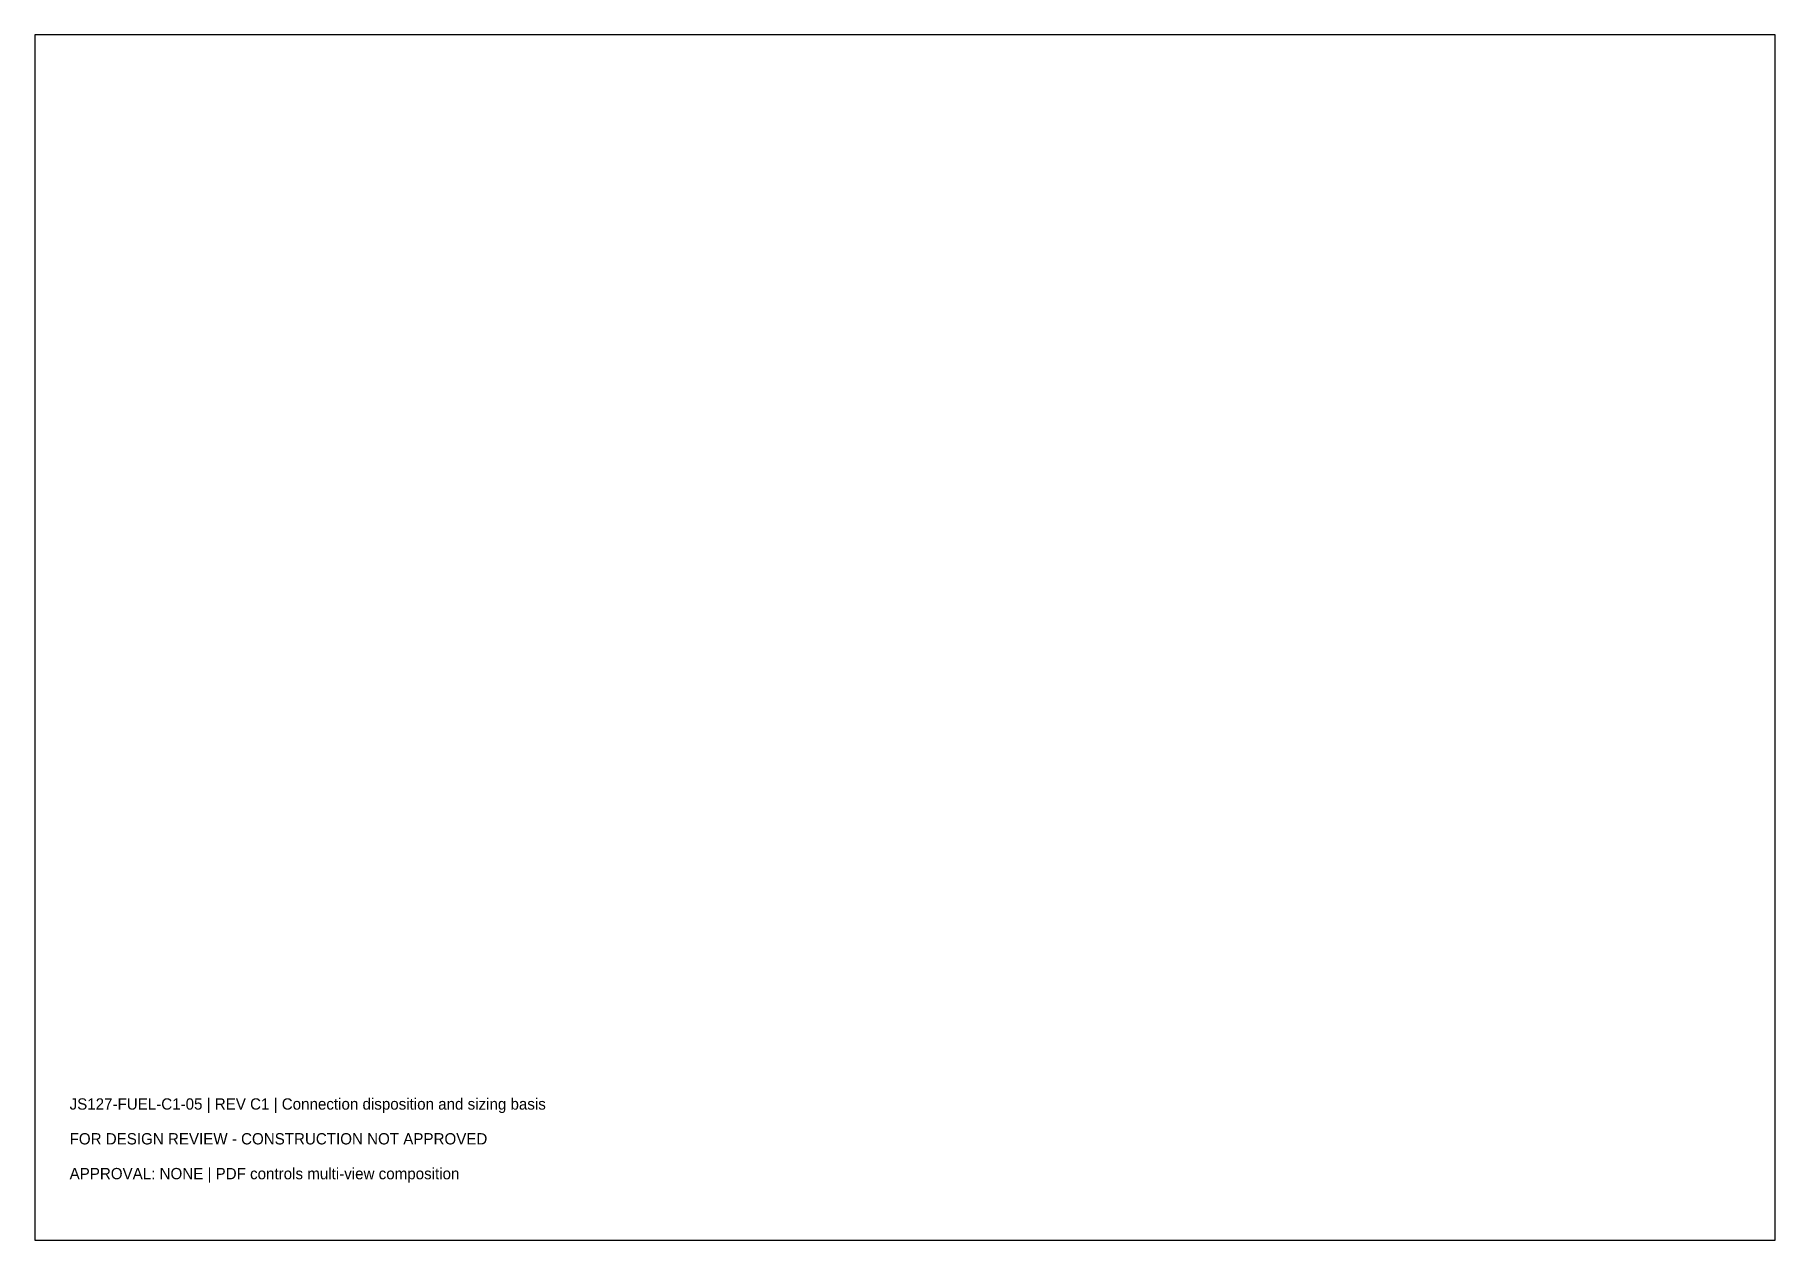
# Paper-space layout 'Layout1' of a CAD drawing. Header units: millimetres. Extents: x 10 to 410, y 10 to 287.
import ezdxf

# ---------------------------------------------------------------- set-up
doc = ezdxf.new("R2010")
doc.units = ezdxf.units.MM

psp = doc.layouts.get("Layout1")

# ---------------------------------------------------------------- linework, layer by layer
psp.add_lwpolyline([(10, 10), (410, 10), (410, 287), (10, 287)], close=True)

# ---------------------------------------------------------------- texts
for s, p in [('JS127-FUEL-C1-05 | REV C1 | Connection disposition and sizing basis', (18, 40)), ('FOR DESIGN REVIEW - CONSTRUCTION NOT APPROVED', (18, 32)), ('APPROVAL: NONE | PDF controls multi-view composition', (18, 24))]:
    psp.add_text(s, height=2.6).set_placement(p)

doc.saveas('drawing.dxf')
